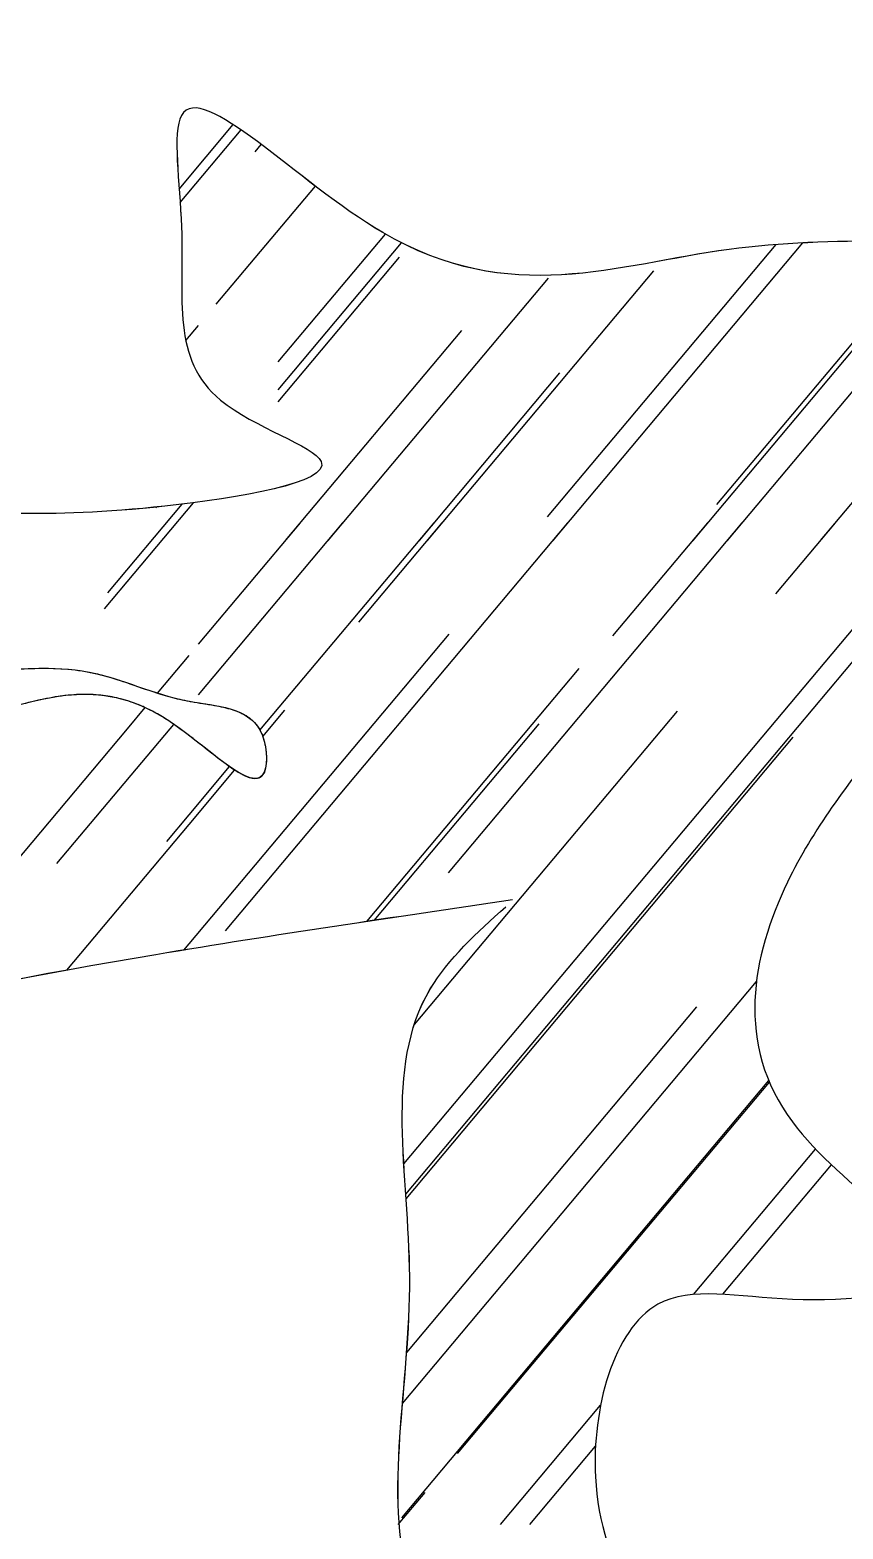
# Model space of a CAD drawing. Header units: millimetres. Extents: x 512961 to 1001058, y -961995 to -458543.
# Drawn here: x 935250.8 to 935314.3, y -884477.8 to -884360.7 of the extents above; entities that cross this region are included whole.
import ezdxf

# ---------------------------------------------------------------- set-up
doc = ezdxf.new("R2010")
doc.units = ezdxf.units.MM
doc.header["$MEASUREMENT"] = 0
doc.layers.add('填充', color=250, linetype='CONTINUOUS', lineweight=25)

msp = doc.modelspace()

# ---------------------------------------------------------------- linework, layer by layer
at = {"layer": '填充'}
for p, q in [((935262.45, -884373.12), (935266.67, -884368.08)), ((935262.52, -884374.16), (935267.28, -884368.49)), ((935268.38, -884370.2), (935268.85, -884369.63)), ((935265.34, -884382.12), (935273.09, -884372.89)), ((935270.19, -884386.63), (935278.56, -884376.65)), ((935312.56, -884400.58), (935332.52, -884376.79)), ((935270.19, -884388.8), (935279.82, -884377.32)), ((935291.23, -884398.73), (935309.09, -884377.45)), ((935291.66, -884400.58), (935311.17, -884377.32)), ((935304.45, -884397.78), (935321.75, -884377.17)), ((935305.28, -884400.58), (935324.94, -884377.14)), ((935270.19, -884389.75), (935279.66, -884378.45)), ((935274.08, -884400.58), (935291.29, -884380.07)), ((935281.84, -884400.58), (935299.52, -884379.51)), ((935302.59, -884400.58), (935319.37, -884380.58)), ((935262.97, -884384.95), (935263.95, -884383.78)), ((935270.76, -884400.58), (935284.52, -884384.17)), ((935281.21, -884400.58), (935292.19, -884387.49)), ((935256.62, -884405.91), (935263.57, -884397.63)), ((935256.88, -884404.66), (935262.68, -884397.74)), ((935260.63, -884398.02), (935260.68, -884397.97)), ((935263.95, -884412.65), (935275.24, -884399.19)), ((935263.95, -884408.68), (935271.92, -884399.19)), ((935266.06, -884431.08), (935292.82, -884399.19)), ((935268.76, -884415.41), (935282.37, -884399.19)), ((935276.47, -884406.97), (935283, -884399.19)), ((935280, -884449.3), (935322.04, -884399.19)), ((935280.15, -884451.66), (935324.17, -884399.19)), ((935283.49, -884426.55), (935306.44, -884399.19)), ((935296.33, -884408.04), (935303.75, -884399.19)), ((935309.05, -884404.76), (935313.72, -884399.19)), ((935263.22, -884432.11), (935283.55, -884407.89)), ((935260.75, -884412.5), (935263.22, -884409.56)), ((935277.12, -884430.35), (935293.7, -884410.59)), ((935258.41, -884415.29), (935259.79, -884413.64)), ((935268.98, -884415.91), (935270.71, -884413.84)), ((935280.82, -884438.4), (935301.37, -884413.91)), ((935240.24, -884436.95), (935258.41, -884415.29)), ((935252.89, -884425.83), (935261.74, -884415.29)), ((935261.74, -884415.29), (935262.03, -884414.95)), ((935277.67, -884430.27), (935290.57, -884414.9)), ((935280.17, -884452.02), (935310.42, -884415.96)), ((935263.22, -884422.01), (935266.38, -884418.25)), ((935263.22, -884422.77), (935266.78, -884418.53)), ((935261.47, -884424.1), (935263.22, -884422.01)), ((935253.66, -884434.16), (935263.22, -884422.77)), ((935262.82, -884432.59), (935263.22, -884432.11)), ((935279.89, -884468.01), (935307.55, -884435.05)), ((935280.22, -884464.03), (935302.88, -884437.02)), ((935279.83, -884476.95), (935308.5, -884442.77)), ((935284.19, -884471.94), (935308.56, -884442.91)), ((935302.63, -884459.5), (935312.17, -884448.14)), ((935304.93, -884459.49), (935313.41, -884449.38)), ((935287.56, -884477.47), (935295.37, -884468.16)), ((935289.84, -884477.47), (935294.97, -884471.35)), ((935279.56, -884477.47), (935281.66, -884474.97))]:
    msp.add_line(p, q, dxfattribs=at)
for points in [[(935066.74, -884085.41), (935069.93, -884081.94), (935078.85, -884098.74), (935100.5, -884108.93), (935113.75, -884109.18), (935128.78, -884103.07), (935134.4, -884088.88), (935138.72, -884100.53), (935148.14, -884109.43), (935165.21, -884112.49), (935177.95, -884106.89), (935188.14, -884100.02), (935194, -884093.14), (935201.13, -884082.2), (935207.76, -884096.96), (935212.85, -884125.22), (935212.6, -884144.31), (935204.95, -884161.88), (935194, -884171.55), (935183.04, -884173.59), (935166.99, -884171.3), (935162.41, -884161.37), (935155.27, -884149.4), (935146.61, -884143.8), (935137.75, -884146.58), (935145.08, -884156.18), (935145.59, -884162.19), (935145.59, -884183.74), (935144.08, -884197.78), (935143.08, -884213.32), (935151.1, -884227.35), (935168.44, -884240.53), (935184.52, -884242.54), (935184.52, -884246.15), (935171.65, -884250.17), (935149.01, -884275.58), (935137.67, -884291.12), (935136.37, -884310.22), (935143.24, -884349.61), (935156.93, -884372.09), (935175.19, -884390.66), (935183.99, -884393.6), (935177.8, -884393.92), (935168.02, -884393.92), (935171.28, -884399.79), (935181.71, -884410.54), (935192.14, -884414.77), (935204.21, -884414.77), (935217.25, -884414.45), (935230.62, -884411.84), (935246.27, -884410.86), (935255.4, -884410.86), (935263.23, -884413.14), (935268.77, -884415.42), (935269.1, -884418.68), (935261.27, -884414.45), (935247.25, -884414.12), (935233.88, -884417.05), (935220.19, -884424.87), (935197.69, -884433.34), (935186.93, -884436.28), (935170.3, -884434.32), (935159.22, -884429.11), (935146.83, -884420.31), (935144.87, -884411.52), (935139.33, -884417.7), (935139, -884434.32), (935146.17, -884448.33), (935158.89, -884454.52), (935177.8, -884455.82), (935192.8, -884451.26), (935170.34, -884470.78), (935156.89, -884497.01), (935144.75, -884516.68), (935136.86, -884539.08), (935137.22, -884569.41), (935169.61, -884626.74), (935183.68, -884634.03), (935207.64, -884646.52), (935223.79, -884649.12), (935239.93, -884650.68), (935256.08, -884651.2), (935213.37, -884670.98), (935199.3, -884648.08), (935179.51, -884637.67), (935162.32, -884637.15), (935145.13, -884643.91), (935143.57, -884655.88), (935143.05, -884669.94), (935151.38, -884672.02), (935159.2, -884674.1), (935167.53, -884664.21), (935171.7, -884661.61), (935184.72, -884668.9), (935188.37, -884685.03), (935172.74, -884711.58), (935159.2, -884731.35), (935147.22, -884753.73), (935141.06, -884782.27), (935143.41, -884813.31), (935161.77, -884842), (935169.77, -884868.81), (935178.24, -884875.86), (935166.01, -884871.63), (935154.24, -884877.74), (935147.65, -884889.5), (935149.06, -884902.2), (935160.36, -884911.6), (935166.95, -884908.31), (935174.95, -884896.55), (935183.42, -884893.26), (935208.37, -884897.02), (935218.72, -884910.66), (935220.13, -884923.83), (935205.54, -884928.06), (935174.03, -884950.24), (935173.18, -884969.79), (935173.6, -884982.11), (935183.38, -884995.28), (935200.4, -885000.38), (935219.53, -884997.41), (935223.36, -884991.03), (935224.21, -884975.31), (935217.41, -884966.39), (935208.05, -884974.89), (935204.22, -884972.34), (935195.29, -884960.44), (935199.97, -884948.54), (935216.98, -884940.04), (935242.5, -884946.84), (935255.26, -884965.11), (935257.8, -884985.51), (935248.02, -885005.48), (935235.69, -885015.68), (935218.25, -885020.78), (935213.15, -885018.66), (935206.78, -885004.21), (935195.29, -884995.71), (935176.16, -884991.03), (935157.02, -884994.01), (935142.99, -885005.06), (935141.54, -885053.07), (935157.45, -885073.47), (935168.5, -885069.65), (935168.93, -885057.32), (935162.97, -885041.6), (935156.59, -885027.15), (935161.7, -885020.78), (935185.94, -885014.41), (935200.82, -885032.25), (935188.06, -885048.83), (935159.57, -885091.32), (935159.57, -885113.98), (935161.71, -885134.51), (935168.98, -885152.9), (935170.49, -885154.85), (935161.03, -885152.88), (935153.12, -885149.91), (935147.46, -885149.77), (935137.49, -885152.6)], [(935317.48, -884416.03), (935309.97, -884427.28), (935310.35, -884446.02), (935320.85, -884458.01), (935310.35, -884459.89), (935299.85, -884460.27), (935294.97, -884473.76), (935303.6, -884491.38), (935325.36, -884509.37), (935347.86, -884515.37), (935363.99, -884517.24), (935380.12, -884515.74), (935391, -884510.12), (935400.38, -884505.62), (935403.38, -884497), (935400, -884485.01), (935395.13, -884487.63), (935386.5, -884493.25), (935378.25, -884486.13), (935376, -884470.76), (935383.13, -884458.39), (935393.25, -884456.89), (935406.76, -884456.89), (935420.26, -884467.76), (935425.6, -884467.76)], [(935288.49, -884428.67), (935260.62, -884432.95), (935208.63, -884449.02), (935174.86, -884487.59), (935171.11, -884502.58), (935177.54, -884539.54), (935186.65, -884548.65), (935190.41, -884548.65), (935190.94, -884538.47), (935194.69, -884528.29), (935203.27, -884519.72), (935229, -884529.37), (935231.68, -884537.93), (935230.07, -884540.61), (935249.9, -884529.37), (935269.2, -884529.37), (935289.03, -884539.01), (935302.97, -884562.57), (935307.79, -884588.82), (935307.79, -884596.32), (935323.34, -884578.11), (935332.98, -884567.93), (935338.34, -884561.5), (935332.98, -884556.14), (935322.8, -884558.29), (935316.37, -884549.72), (935317.97, -884533.65), (935322.26, -884531.51), (935322.8, -884529.37), (935310.47, -884520.79), (935291.17, -884499.91), (935280.46, -884482.23), (935280.46, -884458.13), (935282.06, -884435.63), (935287.96, -884429.2)]]:
    msp.add_spline(points, degree=3, dxfattribs=at)
for points, knots in [([(935137.71, -884147.23), (935138.07, -884149.58), (935146.41, -884154.35), (935144.87, -884167.47), (935146.29, -884181.34), (935144.27, -884198.11), (935140.8, -884214.11), (935152.42, -884228.68), (935163.42, -884244.98), (935184.81, -884237.08), (935184.92, -884250.48), (935160.22, -884246.99), (935154.19, -884273.37), (935134.84, -884289.86), (935137.07, -884317.76), (935138.01, -884346.48), (935158.49, -884371.92), (935164.63, -884389.33), (935187.99, -884393.7), (935176.18, -884394.41), (935165.09, -884391.36), (935173.74, -884403.25), (935179.78, -884410.33), (935192.38, -884415.92), (935204.53, -884414.34), (935217.51, -884415.27), (935231.25, -884410.92), (935243.96, -884411.29), (935255.34, -884409.98), (935262.05, -884413.49), (935269.13, -884413.61), (935269.65, -884422.15), (935258.75, -884410.02), (935247.64, -884414.84), (935232.68, -884415.87), (935218.33, -884427.5), (935201.72, -884431.82), (935185.34, -884437.6), (935171.13, -884435.78), (935158.98, -884428.04), (935145.13, -884425.34), (935146.58, -884407.36), (935135.51, -884421.49), (935138.55, -884433.69), (935144.15, -884449.64), (935160.84, -884455.47), (935175.06, -884458.29), (935204.89, -884445.52), (935162.39, -884471.54), (935160.31, -884495.44), (935143.31, -884516.32), (935138.2, -884531.34), (935136.86, -884539.08)], [296.32291, 296.32291, 296.32291, 296.32291, 305.550032, 310.600962, 328.63939, 340.450556, 353.482649, 367.012787, 385.236559, 398.796103, 401.82123, 413.097455, 441.584584, 457.683245, 473.709057, 507.169607, 529.200932, 550.997278, 558.762187, 563.952393, 572.138453, 577.753753, 590.292581, 599.716211, 609.813262, 620.732696, 632.132446, 645.254096, 652.894159, 659.718206, 664.733118, 667.474287, 674.92057, 686.65881, 698.114141, 711.308807, 731.428823, 740.762162, 754.773106, 765.025935, 777.743974, 785.284836, 792.236551, 806.146931, 819.31808, 831.155257, 847.018861, 860.136725, 885.036624, 909.708008, 929.054084, 948.930108, 948.930108, 948.930108, 948.930108]), ([(935137.71, -884147.23), (935138.07, -884149.58), (935146.41, -884154.35), (935144.87, -884167.47), (935146.29, -884181.34), (935144.27, -884198.11), (935140.8, -884214.11), (935152.42, -884228.68), (935163.42, -884244.98), (935184.81, -884237.08), (935184.92, -884250.48), (935160.22, -884246.99), (935154.19, -884273.37), (935134.84, -884289.86), (935137.07, -884317.76), (935138.01, -884346.48), (935158.49, -884371.92), (935164.63, -884389.33), (935187.99, -884393.7), (935176.18, -884394.41), (935165.09, -884391.36), (935173.74, -884403.25), (935179.78, -884410.33), (935192.38, -884415.92), (935204.53, -884414.34), (935217.51, -884415.27), (935231.25, -884410.92), (935243.96, -884411.29), (935255.34, -884409.98), (935262.05, -884413.49), (935269.13, -884413.61), (935269.65, -884422.15), (935258.75, -884410.02), (935247.64, -884414.84), (935232.68, -884415.87), (935218.33, -884427.5), (935201.72, -884431.82), (935185.34, -884437.6), (935171.13, -884435.78), (935162.08, -884430.01), (935156.63, -884428.14), (935155.34, -884427.65)], [296.32291, 296.32291, 296.32291, 296.32291, 305.550032, 310.600962, 328.63939, 340.450556, 353.482649, 367.012787, 385.236559, 398.796103, 401.82123, 413.097455, 441.584584, 457.683245, 473.709057, 507.169607, 529.200932, 550.997278, 558.762187, 563.952393, 572.138453, 577.753753, 590.292581, 599.716211, 609.813262, 620.732696, 632.132446, 645.254096, 652.894159, 659.718206, 664.733118, 667.474287, 674.92057, 686.65881, 698.114141, 711.308807, 731.428823, 740.762162, 754.773106, 765.025935, 768.309544, 768.309544, 768.309544, 768.309544]), ([(935239.93, -884351.22), (935233.09, -884349.89), (935220.13, -884347.03), (935199.79, -884344.77), (935186.78, -884358.86), (935187.22, -884381.69), (935211.85, -884396.19), (935239.63, -884397.66), (935255.1, -884399.25), (935279.54, -884395.21), (935261.12, -884389.54), (935263.48, -884378.7), (935260.6, -884360.67), (935282.77, -884384.61), (935304.22, -884375.95), (935330.23, -884378.16), (935355.76, -884372.76), (935380.77, -884366.6), (935393.49, -884345.63), (935405.65, -884334.67), (935404.07, -884312.54), (935386.5, -884327.92), (935380.16, -884342.92), (935348.89, -884332.93), (935384.5, -884322.85), (935392.2, -884302.3), (935392, -884280.89), (935393.05, -884270.28), (935392.23, -884257.08), (935379.61, -884277.4), (935373.93, -884286.42), (935352.36, -884281.45), (935370.13, -884278.84), (935370.58, -884254.39), (935378.89, -884231.17), (935367.17, -884208.8), (935360.82, -884197.46), (935347.31, -884173.64), (935354.24, -884207.01), (935354.21, -884223.02), (935354.71, -884243.33), (935347.2, -884257.95), (935339.25, -884270.18), (935324.54, -884275.49), (935308.38, -884273.71), (935292.51, -884275.93), (935274.59, -884254.8), (935288.54, -884281.96), (935288.31, -884295.36), (935288.56, -884312.21), (935278.86, -884323.86), (935267.06, -884327.73), (935256, -884330), (935246.54, -884332.95), (935229.79, -884327.9), (935237.67, -884341.64), (935245.12, -884352.27), (935240.94, -884351.41), (935239.93, -884351.22)], [0, 0, 0, 0, 17.486891, 34.307723, 47.232582, 60.375625, 86.167197, 109.055575, 126.59379, 137.232216, 144.937222, 156.540887, 163.844548, 179.071057, 201.752531, 222.591261, 242.592912, 268.304681, 282.337182, 302.129278, 309.512751, 324.613375, 336.491353, 352.450866, 368.364234, 393.603821, 407.861276, 420.280547, 423.224141, 435.630999, 451.046036, 459.731517, 465.974157, 479.54513, 513.570137, 527.14111, 538.419424, 552.092315, 569.313661, 586.508086, 602.974876, 616.544273, 627.723005, 638.376098, 653.722956, 667.778474, 679.987439, 695.460004, 709.817748, 721.188794, 735.219756, 744.244216, 752.12956, 763.189243, 770.895084, 784.527876, 789.463644, 792.045165, 792.045165, 792.045165, 792.045165]), ([(935239.93, -884351.22), (935233.09, -884349.89), (935220.13, -884347.03), (935199.79, -884344.77), (935186.78, -884358.86), (935187.22, -884381.69), (935211.85, -884396.19), (935239.63, -884397.66), (935255.1, -884399.25), (935279.54, -884395.21), (935261.12, -884389.54), (935263.48, -884378.7), (935260.6, -884360.67), (935282.77, -884384.61), (935304.22, -884375.95), (935330.23, -884378.16), (935355.76, -884372.76), (935380.77, -884366.6), (935393.49, -884345.63), (935405.65, -884334.67), (935404.07, -884312.54), (935386.5, -884327.92), (935380.16, -884342.92), (935348.89, -884332.93), (935384.5, -884322.85), (935392.2, -884302.3), (935392, -884280.89), (935393.05, -884270.28), (935392.23, -884257.08), (935379.61, -884277.4), (935373.93, -884286.42), (935352.36, -884281.45), (935370.13, -884278.84), (935370.58, -884254.39), (935378.89, -884231.17), (935367.17, -884208.8), (935360.82, -884197.46), (935347.31, -884173.64), (935354.24, -884207.01), (935354.21, -884223.02), (935354.71, -884243.33), (935347.2, -884257.95), (935339.25, -884270.18), (935324.54, -884275.49), (935308.38, -884273.71), (935292.51, -884275.93), (935274.59, -884254.8), (935288.54, -884281.96), (935288.31, -884295.36), (935288.56, -884312.21), (935278.86, -884323.86), (935267.06, -884327.73), (935256, -884330), (935246.54, -884332.95), (935229.79, -884327.9), (935237.67, -884341.64), (935245.12, -884352.27), (935240.94, -884351.41), (935239.93, -884351.22)], [0, 0, 0, 0, 17.486891, 34.307723, 47.232582, 60.375625, 86.167197, 109.055575, 126.59379, 137.232216, 144.937222, 156.540887, 163.844548, 179.071057, 201.752531, 222.591261, 242.592912, 268.304681, 282.337182, 302.129278, 309.512751, 324.613375, 336.491353, 352.450866, 368.364234, 393.603821, 407.861276, 420.280547, 423.224141, 435.630999, 451.046036, 459.731517, 465.974157, 479.54513, 513.570137, 527.14111, 538.419424, 552.092315, 569.313661, 586.508086, 602.974876, 616.544273, 627.723005, 638.376098, 653.722956, 667.778474, 679.987439, 695.460004, 709.817748, 721.188794, 735.219756, 744.244216, 752.12956, 763.189243, 770.895084, 784.527876, 789.463644, 792.045165, 792.045165, 792.045165, 792.045165]), ([(935254.31, -884410.7), (935254.68, -884410.74), (935255.1, -884410.8), (935255.52, -884410.89), (935255.57, -884410.9)], [651.93869, 651.93869, 651.93869, 651.93869, 652.894159, 653.04895, 653.04895, 653.04895, 653.04895]), ([(935254.31, -884410.7), (935254.68, -884410.74), (935255.1, -884410.8), (935255.52, -884410.89), (935255.57, -884410.9)], [651.93869, 651.93869, 651.93869, 651.93869, 652.894159, 653.04895, 653.04895, 653.04895, 653.04895]), ([(935254.31, -884410.7), (935254.68, -884410.74), (935255.1, -884410.8), (935255.52, -884410.89), (935255.57, -884410.9)], [651.93869, 651.93869, 651.93869, 651.93869, 652.894159, 653.04895, 653.04895, 653.04895, 653.04895]), ([(935251.17, -884413.13), (935249.87, -884413.43), (935247.46, -884414.13), (935244.97, -884414.61), (935243.82, -884414.82)], [683.246484, 683.246484, 683.246484, 683.246484, 686.65881, 689.576498, 689.576498, 689.576498, 689.576498]), ([(935251.17, -884413.13), (935249.87, -884413.43), (935247.46, -884414.13), (935244.97, -884414.61), (935243.82, -884414.82)], [683.246484, 683.246484, 683.246484, 683.246484, 686.65881, 689.576498, 689.576498, 689.576498, 689.576498]), ([(935251.17, -884413.13), (935249.87, -884413.43), (935247.46, -884414.13), (935244.97, -884414.61), (935243.82, -884414.82)], [683.246484, 683.246484, 683.246484, 683.246484, 686.65881, 689.576498, 689.576498, 689.576498, 689.576498]), ([(935262.49, -884412.99), (935262.73, -884413.04), (935263.03, -884413.11), (935263.34, -884413.16), (935263.39, -884413.17)], [659.1333138, 659.1333138, 659.1333138, 659.1333138, 659.7182064, 659.8441182, 659.8441182, 659.8441182, 659.8441182]), ([(935262.49, -884412.99), (935262.73, -884413.04), (935263.03, -884413.11), (935263.34, -884413.16), (935263.39, -884413.17)], [659.1333138, 659.1333138, 659.1333138, 659.1333138, 659.7182064, 659.8441182, 659.8441182, 659.8441182, 659.8441182]), ([(935262.49, -884412.99), (935262.73, -884413.04), (935263.03, -884413.11), (935263.34, -884413.16), (935263.39, -884413.17)], [659.1333138, 659.1333138, 659.1333138, 659.1333138, 659.7182064, 659.8441182, 659.8441182, 659.8441182, 659.8441182]), ([(935261.29, -884414.46), (935261.28, -884414.46), (935260.93, -884414.23), (935260.58, -884414.03), (935260.23, -884413.86)], [674.9054565, 674.9054565, 674.9054565, 674.9054565, 674.9205701, 675.7077487, 675.7077487, 675.7077487, 675.7077487]), ([(935261.29, -884414.46), (935261.28, -884414.46), (935260.93, -884414.23), (935260.58, -884414.03), (935260.23, -884413.86)], [674.9054565, 674.9054565, 674.9054565, 674.9054565, 674.9205701, 675.7077487, 675.7077487, 675.7077487, 675.7077487]), ([(935261.29, -884414.46), (935261.28, -884414.46), (935260.93, -884414.23), (935260.58, -884414.03), (935260.23, -884413.86)], [674.9054565, 674.9054565, 674.9054565, 674.9054565, 674.9205701, 675.7077487, 675.7077487, 675.7077487, 675.7077487]), ([(935268.77, -884415.42), (935268.77, -884415.42), (935268.81, -884415.5), (935268.85, -884415.58), (935268.88, -884415.66)], [664.7294348, 664.7294348, 664.7294348, 664.7294348, 664.7331181, 664.9376665, 664.9376665, 664.9376665, 664.9376665]), ([(935268.77, -884415.42), (935268.77, -884415.42), (935268.81, -884415.5), (935268.85, -884415.58), (935268.88, -884415.66)], [664.7294348, 664.7294348, 664.7294348, 664.7294348, 664.7331181, 664.9376665, 664.9376665, 664.9376665, 664.9376665]), ([(935268.77, -884415.42), (935268.77, -884415.42), (935268.81, -884415.5), (935268.85, -884415.58), (935268.88, -884415.66)], [664.7294348, 664.7294348, 664.7294348, 664.7294348, 664.7331181, 664.9376665, 664.9376665, 664.9376665, 664.9376665]), ([(935269.12, -884418.62), (935269.11, -884418.64), (935269.1, -884418.68), (935269.08, -884418.72), (935269.07, -884418.73)], [667.3973689, 667.3973689, 667.3973689, 667.3973689, 667.4742874, 667.5363831, 667.5363831, 667.5363831, 667.5363831]), ([(935269.12, -884418.62), (935269.11, -884418.64), (935269.1, -884418.68), (935269.08, -884418.72), (935269.07, -884418.73)], [667.3973689, 667.3973689, 667.3973689, 667.3973689, 667.4742874, 667.5363831, 667.5363831, 667.5363831, 667.5363831]), ([(935269.12, -884418.62), (935269.11, -884418.64), (935269.1, -884418.68), (935269.08, -884418.72), (935269.07, -884418.73)], [667.3973689, 667.3973689, 667.3973689, 667.3973689, 667.4742874, 667.5363831, 667.5363831, 667.5363831, 667.5363831]), ([(935288.49, -884428.67), (935279.22, -884430.03), (935252.05, -884434.03), (935207.28, -884443.21), (935177.17, -884475.69), (935168.71, -884509.72), (935172.29, -884532.16), (935182.82, -884548.65), (935193.57, -884549.34), (935189.13, -884537.04), (935194.57, -884528.03), (935206.1, -884513.53), (935226.02, -884522.88), (935233.44, -884536.08), (935224.99, -884547.19), (935251.74, -884523.68), (935269.36, -884529.33), (935292.79, -884537.5), (935303.72, -884563.11), (935308.78, -884580.4), (935306.41, -884605.17), (935322.72, -884577.56), (935330.32, -884569.58), (935341.17, -884562.1), (935332.03, -884553.13), (935321.84, -884561.83), (935314.82, -884548.08), (935312.75, -884533.69), (935322.33, -884532.69), (935323.83, -884524.55), (935302.45, -884520.81), (935293.94, -884501.78), (935276.52, -884481.97), (935282.52, -884459.02), (935277.66, -884438.52), (935285.71, -884431.24), (935287.96, -884429.2)], [0, 0, 0, 0, 23.599946, 69.146085, 112.044541, 124.983026, 156.377004, 167.157143, 170.300527, 178.829981, 187.90595, 198.052619, 221.047136, 228.561182, 231.17487, 250.2562, 266.406022, 284.861428, 307.776104, 330.108123, 336.383044, 356.421123, 368.156673, 375.159551, 381.501219, 390.209349, 399.178172, 412.693823, 416.705044, 418.552711, 431.120503, 454.919487, 472.21921, 492.391978, 511.266731, 518.564981, 518.564981, 518.564981, 518.564981])]:
    msp.add_open_spline(points, degree=3, knots=knots, dxfattribs=at)
at = {"layer": '填充', "start_tangent": (-0.981619, 0.19085), "end_tangent": (-0.981619, 0.19085)}
msp.add_spline([(935239.93, -884351.22), (935219.41, -884347.29), (935199.33, -884348.16), (935188.85, -884359.51), (935188.85, -884375.21), (935213.3, -884393.97), (935240.36, -884397.9), (935261.32, -884397.9), (935273.54, -884394.41), (935265.68, -884389.61), (935262.63, -884376.08), (935262.63, -884367.36), (935278.35, -884376.52), (935305.42, -884377.83), (935330.3, -884376.96), (935353.88, -884373.03), (935382.25, -884361.25), (935392.73, -884348.16), (935404.52, -884327.66), (935403.21, -884318.94), (935387.93, -884328.53), (935377.89, -884338.56), (935359.55, -884333.33), (935375.7, -884323.3), (935391.42, -884297.56), (935392.29, -884280.54), (935392.73, -884265.71), (935392.29, -884262.22), (935382.25, -884273.13), (935367.41, -884284.03), (935357.37, -884281.42), (935364.35, -884278.8), (935370.9, -884263.97), (935373.52, -884223.39), (935366.97, -884208.56), (935360.42, -884196.78), (935351.26, -884183.26), (935353, -884203.76), (935354.31, -884224.27), (935353, -884243.9), (935346.45, -884258.73), (935338.16, -884269.2), (935326.37, -884274), (935308.03, -884274.44), (935291.44, -884271.82), (935280.09, -884262.66), (935286.2, -884280.11), (935288.39, -884297.12), (935287.08, -884310.65), (935276.6, -884323.73), (935266.56, -884327.66), (935257.39, -884329.84), (935244.29, -884331.59), (935235.12, -884330.71), (935240.8, -884345.98), (935243, -884351.45), (935239.93, -884351.22)], degree=3, dxfattribs=at)
at = {"layer": '填充'}
for points in [[(935250.11, -884410.61), (935251.54, -884410.54), (935252.95, -884410.54), (935254.31, -884410.7)], [(935250.11, -884410.61), (935251.54, -884410.54), (935252.95, -884410.54), (935254.31, -884410.7)], [(935250.11, -884410.61), (935251.54, -884410.54), (935252.95, -884410.54), (935254.31, -884410.7)], [(935255.57, -884410.9), (935256.23, -884411.03), (935256.87, -884411.21), (935257.51, -884411.42)], [(935255.57, -884410.9), (935256.23, -884411.03), (935256.87, -884411.21), (935257.51, -884411.42)], [(935255.57, -884410.9), (935256.23, -884411.03), (935256.87, -884411.21), (935257.51, -884411.42)], [(935257.51, -884411.42), (935257.87, -884411.53), (935258.23, -884411.65), (935258.6, -884411.78)], [(935257.51, -884411.42), (935257.87, -884411.53), (935258.23, -884411.65), (935258.6, -884411.78)], [(935257.51, -884411.42), (935257.87, -884411.53), (935258.23, -884411.65), (935258.6, -884411.78)], [(935258.6, -884411.78), (935259.38, -884412.05), (935260.17, -884412.33), (935260.99, -884412.58)], [(935258.6, -884411.78), (935259.38, -884412.05), (935260.17, -884412.33), (935260.99, -884412.58)], [(935258.6, -884411.78), (935259.38, -884412.05), (935260.17, -884412.33), (935260.99, -884412.58)], [(935253, -884412.77), (935252.39, -884412.87), (935251.78, -884412.99), (935251.17, -884413.13)], [(935253, -884412.77), (935252.39, -884412.87), (935251.78, -884412.99), (935251.17, -884413.13)], [(935253, -884412.77), (935252.39, -884412.87), (935251.78, -884412.99), (935251.17, -884413.13)], [(935254.04, -884412.66), (935253.69, -884412.68), (935253.34, -884412.72), (935253, -884412.77)], [(935254.04, -884412.66), (935253.69, -884412.68), (935253.34, -884412.72), (935253, -884412.77)], [(935254.04, -884412.66), (935253.69, -884412.68), (935253.34, -884412.72), (935253, -884412.77)], [(935254.95, -884412.61), (935254.64, -884412.62), (935254.34, -884412.63), (935254.04, -884412.66)], [(935254.95, -884412.61), (935254.64, -884412.62), (935254.34, -884412.63), (935254.04, -884412.66)], [(935254.95, -884412.61), (935254.64, -884412.62), (935254.34, -884412.63), (935254.04, -884412.66)], [(935255.77, -884412.63), (935255.5, -884412.61), (935255.22, -884412.61), (935254.95, -884412.61)], [(935255.77, -884412.63), (935255.5, -884412.61), (935255.22, -884412.61), (935254.95, -884412.61)], [(935255.77, -884412.63), (935255.5, -884412.61), (935255.22, -884412.61), (935254.95, -884412.61)], [(935256.51, -884412.7), (935256.26, -884412.67), (935256.02, -884412.64), (935255.77, -884412.63)], [(935256.51, -884412.7), (935256.26, -884412.67), (935256.02, -884412.64), (935255.77, -884412.63)], [(935256.51, -884412.7), (935256.26, -884412.67), (935256.02, -884412.64), (935255.77, -884412.63)], [(935257.22, -884412.81), (935256.98, -884412.76), (935256.74, -884412.73), (935256.51, -884412.7)], [(935257.22, -884412.81), (935256.98, -884412.76), (935256.74, -884412.73), (935256.51, -884412.7)], [(935257.22, -884412.81), (935256.98, -884412.76), (935256.74, -884412.73), (935256.51, -884412.7)], [(935257.92, -884412.97), (935257.68, -884412.91), (935257.45, -884412.85), (935257.22, -884412.81)], [(935257.92, -884412.97), (935257.68, -884412.91), (935257.45, -884412.85), (935257.22, -884412.81)], [(935257.92, -884412.97), (935257.68, -884412.91), (935257.45, -884412.85), (935257.22, -884412.81)], [(935258.7, -884413.21), (935258.44, -884413.12), (935258.18, -884413.04), (935257.92, -884412.97)], [(935258.7, -884413.21), (935258.44, -884413.12), (935258.18, -884413.04), (935257.92, -884412.97)], [(935258.7, -884413.21), (935258.44, -884413.12), (935258.18, -884413.04), (935257.92, -884412.97)], [(935260.99, -884412.58), (935261.48, -884412.73), (935261.98, -884412.87), (935262.49, -884412.99)], [(935260.99, -884412.58), (935261.48, -884412.73), (935261.98, -884412.87), (935262.49, -884412.99)], [(935260.99, -884412.58), (935261.48, -884412.73), (935261.98, -884412.87), (935262.49, -884412.99)], [(935259.42, -884413.48), (935259.18, -884413.38), (935258.94, -884413.29), (935258.7, -884413.21)], [(935259.42, -884413.48), (935259.18, -884413.38), (935258.94, -884413.29), (935258.7, -884413.21)], [(935259.42, -884413.48), (935259.18, -884413.38), (935258.94, -884413.29), (935258.7, -884413.21)], [(935260.23, -884413.86), (935259.96, -884413.72), (935259.69, -884413.59), (935259.42, -884413.48)], [(935260.23, -884413.86), (935259.96, -884413.72), (935259.69, -884413.59), (935259.42, -884413.48)], [(935260.23, -884413.86), (935259.96, -884413.72), (935259.69, -884413.59), (935259.42, -884413.48)], [(935263.39, -884413.17), (935263.99, -884413.28), (935264.6, -884413.36), (935265.2, -884413.47)], [(935263.39, -884413.17), (935263.99, -884413.28), (935264.6, -884413.36), (935265.2, -884413.47)], [(935263.39, -884413.17), (935263.99, -884413.28), (935264.6, -884413.36), (935265.2, -884413.47)], [(935265.2, -884413.47), (935265.68, -884413.56), (935266.15, -884413.66), (935266.59, -884413.79)], [(935265.2, -884413.47), (935265.68, -884413.56), (935266.15, -884413.66), (935266.59, -884413.79)], [(935265.2, -884413.47), (935265.68, -884413.56), (935266.15, -884413.66), (935266.59, -884413.79)], [(935266.59, -884413.79), (935266.7, -884413.83), (935266.8, -884413.87), (935266.91, -884413.9)], [(935266.59, -884413.79), (935266.7, -884413.83), (935266.8, -884413.87), (935266.91, -884413.9)], [(935266.59, -884413.79), (935266.7, -884413.83), (935266.8, -884413.87), (935266.91, -884413.9)], [(935266.91, -884413.9), (935267.03, -884413.95), (935267.15, -884414), (935267.26, -884414.05)], [(935266.91, -884413.9), (935267.03, -884413.95), (935267.15, -884414), (935267.26, -884414.05)], [(935266.91, -884413.9), (935267.03, -884413.95), (935267.15, -884414), (935267.26, -884414.05)], [(935267.26, -884414.05), (935267.36, -884414.1), (935267.45, -884414.15), (935267.55, -884414.2)], [(935267.26, -884414.05), (935267.36, -884414.1), (935267.45, -884414.15), (935267.55, -884414.2)], [(935267.26, -884414.05), (935267.36, -884414.1), (935267.45, -884414.15), (935267.55, -884414.2)], [(935267.55, -884414.2), (935267.63, -884414.24), (935267.71, -884414.29), (935267.78, -884414.34)], [(935267.55, -884414.2), (935267.63, -884414.24), (935267.71, -884414.29), (935267.78, -884414.34)], [(935267.55, -884414.2), (935267.63, -884414.24), (935267.71, -884414.29), (935267.78, -884414.34)], [(935262.19, -884415.06), (935261.89, -884414.85), (935261.59, -884414.65), (935261.29, -884414.46)], [(935262.19, -884415.06), (935261.89, -884414.85), (935261.59, -884414.65), (935261.29, -884414.46)], [(935262.19, -884415.06), (935261.89, -884414.85), (935261.59, -884414.65), (935261.29, -884414.46)], [(935263.04, -884415.68), (935262.76, -884415.47), (935262.47, -884415.26), (935262.19, -884415.06)], [(935263.04, -884415.68), (935262.76, -884415.47), (935262.47, -884415.26), (935262.19, -884415.06)], [(935263.04, -884415.68), (935262.76, -884415.47), (935262.47, -884415.26), (935262.19, -884415.06)], [(935267.78, -884414.34), (935267.85, -884414.39), (935267.91, -884414.43), (935267.98, -884414.48)], [(935267.78, -884414.34), (935267.85, -884414.39), (935267.91, -884414.43), (935267.98, -884414.48)], [(935267.78, -884414.34), (935267.85, -884414.39), (935267.91, -884414.43), (935267.98, -884414.48)], [(935267.98, -884414.48), (935268.02, -884414.52), (935268.07, -884414.56), (935268.12, -884414.6)], [(935267.98, -884414.48), (935268.02, -884414.52), (935268.07, -884414.56), (935268.12, -884414.6)], [(935267.98, -884414.48), (935268.02, -884414.52), (935268.07, -884414.56), (935268.12, -884414.6)], [(935268.12, -884414.6), (935268.16, -884414.63), (935268.2, -884414.67), (935268.23, -884414.71)], [(935268.12, -884414.6), (935268.16, -884414.63), (935268.2, -884414.67), (935268.23, -884414.71)], [(935268.12, -884414.6), (935268.16, -884414.63), (935268.2, -884414.67), (935268.23, -884414.71)], [(935268.23, -884414.71), (935268.28, -884414.75), (935268.32, -884414.79), (935268.36, -884414.84)], [(935268.23, -884414.71), (935268.28, -884414.75), (935268.32, -884414.79), (935268.36, -884414.84)], [(935268.23, -884414.71), (935268.28, -884414.75), (935268.32, -884414.79), (935268.36, -884414.84)], [(935268.36, -884414.84), (935268.4, -884414.88), (935268.43, -884414.92), (935268.47, -884414.96)], [(935268.36, -884414.84), (935268.4, -884414.88), (935268.43, -884414.92), (935268.47, -884414.96)], [(935268.36, -884414.84), (935268.4, -884414.88), (935268.43, -884414.92), (935268.47, -884414.96)], [(935268.47, -884414.96), (935268.5, -884415.01), (935268.54, -884415.06), (935268.58, -884415.11)], [(935268.47, -884414.96), (935268.5, -884415.01), (935268.54, -884415.06), (935268.58, -884415.11)], [(935268.47, -884414.96), (935268.5, -884415.01), (935268.54, -884415.06), (935268.58, -884415.11)], [(935268.58, -884415.11), (935268.61, -884415.16), (935268.64, -884415.2), (935268.67, -884415.25)], [(935268.58, -884415.11), (935268.61, -884415.16), (935268.64, -884415.2), (935268.67, -884415.25)], [(935268.58, -884415.11), (935268.61, -884415.16), (935268.64, -884415.2), (935268.67, -884415.25)], [(935268.67, -884415.25), (935268.7, -884415.31), (935268.74, -884415.36), (935268.77, -884415.42)], [(935268.67, -884415.25), (935268.7, -884415.31), (935268.74, -884415.36), (935268.77, -884415.42)], [(935268.67, -884415.25), (935268.7, -884415.31), (935268.74, -884415.36), (935268.77, -884415.42)], [(935264.97, -884417.2), (935264.35, -884416.71), (935263.7, -884416.18), (935263.04, -884415.68)], [(935264.97, -884417.2), (935264.35, -884416.71), (935263.7, -884416.18), (935263.04, -884415.68)], [(935264.97, -884417.2), (935264.35, -884416.71), (935263.7, -884416.18), (935263.04, -884415.68)], [(935268.88, -884415.66), (935268.91, -884415.72), (935268.93, -884415.78), (935268.96, -884415.85)], [(935268.88, -884415.66), (935268.91, -884415.72), (935268.93, -884415.78), (935268.96, -884415.85)], [(935268.88, -884415.66), (935268.91, -884415.72), (935268.93, -884415.78), (935268.96, -884415.85)], [(935268.96, -884415.85), (935269.04, -884416.06), (935269.1, -884416.29), (935269.15, -884416.51)], [(935268.96, -884415.85), (935269.04, -884416.06), (935269.1, -884416.29), (935269.15, -884416.51)], [(935268.96, -884415.85), (935269.04, -884416.06), (935269.1, -884416.29), (935269.15, -884416.51)], [(935269.15, -884416.51), (935269.17, -884416.64), (935269.19, -884416.76), (935269.21, -884416.88)], [(935269.15, -884416.51), (935269.17, -884416.64), (935269.19, -884416.76), (935269.21, -884416.88)], [(935269.15, -884416.51), (935269.17, -884416.64), (935269.19, -884416.76), (935269.21, -884416.88)], [(935266.28, -884418.18), (935265.87, -884417.89), (935265.43, -884417.55), (935264.97, -884417.2)], [(935266.28, -884418.18), (935265.87, -884417.89), (935265.43, -884417.55), (935264.97, -884417.2)], [(935266.28, -884418.18), (935265.87, -884417.89), (935265.43, -884417.55), (935264.97, -884417.2)], [(935269.21, -884416.88), (935269.23, -884417.02), (935269.25, -884417.16), (935269.25, -884417.3)], [(935269.21, -884416.88), (935269.23, -884417.02), (935269.25, -884417.16), (935269.25, -884417.3)], [(935269.21, -884416.88), (935269.23, -884417.02), (935269.25, -884417.16), (935269.25, -884417.3)], [(935269.25, -884417.3), (935269.26, -884417.42), (935269.26, -884417.54), (935269.26, -884417.66)], [(935269.25, -884417.3), (935269.26, -884417.42), (935269.26, -884417.54), (935269.26, -884417.66)], [(935269.25, -884417.3), (935269.26, -884417.42), (935269.26, -884417.54), (935269.26, -884417.66)], [(935269.26, -884417.66), (935269.26, -884417.76), (935269.26, -884417.85), (935269.25, -884417.95)], [(935269.26, -884417.66), (935269.26, -884417.76), (935269.26, -884417.85), (935269.25, -884417.95)], [(935269.26, -884417.66), (935269.26, -884417.76), (935269.26, -884417.85), (935269.25, -884417.95)], [(935266.71, -884418.48), (935266.57, -884418.39), (935266.43, -884418.29), (935266.28, -884418.18)], [(935266.71, -884418.48), (935266.57, -884418.39), (935266.43, -884418.29), (935266.28, -884418.18)], [(935266.71, -884418.48), (935266.57, -884418.39), (935266.43, -884418.29), (935266.28, -884418.18)], [(935267.06, -884418.7), (935266.95, -884418.63), (935266.83, -884418.56), (935266.71, -884418.48)], [(935267.06, -884418.7), (935266.95, -884418.63), (935266.83, -884418.56), (935266.71, -884418.48)], [(935267.06, -884418.7), (935266.95, -884418.63), (935266.83, -884418.56), (935266.71, -884418.48)], [(935267.33, -884418.85), (935267.24, -884418.8), (935267.15, -884418.75), (935267.06, -884418.7)], [(935267.33, -884418.85), (935267.24, -884418.8), (935267.15, -884418.75), (935267.06, -884418.7)], [(935267.33, -884418.85), (935267.24, -884418.8), (935267.15, -884418.75), (935267.06, -884418.7)], [(935267.6, -884418.99), (935267.51, -884418.95), (935267.42, -884418.9), (935267.33, -884418.85)], [(935267.6, -884418.99), (935267.51, -884418.95), (935267.42, -884418.9), (935267.33, -884418.85)], [(935267.6, -884418.99), (935267.51, -884418.95), (935267.42, -884418.9), (935267.33, -884418.85)], [(935267.75, -884419.05), (935267.7, -884419.03), (935267.65, -884419.01), (935267.6, -884418.99)], [(935267.75, -884419.05), (935267.7, -884419.03), (935267.65, -884419.01), (935267.6, -884418.99)], [(935267.75, -884419.05), (935267.7, -884419.03), (935267.65, -884419.01), (935267.6, -884418.99)], [(935268.89, -884419), (935268.87, -884419.02), (935268.86, -884419.03), (935268.85, -884419.04)], [(935268.89, -884419), (935268.87, -884419.02), (935268.86, -884419.03), (935268.85, -884419.04)], [(935268.89, -884419), (935268.87, -884419.02), (935268.86, -884419.03), (935268.85, -884419.04)], [(935268.92, -884418.97), (935268.91, -884418.98), (935268.9, -884418.99), (935268.89, -884419)], [(935268.92, -884418.97), (935268.91, -884418.98), (935268.9, -884418.99), (935268.89, -884419)], [(935268.92, -884418.97), (935268.91, -884418.98), (935268.9, -884418.99), (935268.89, -884419)], [(935268.96, -884418.93), (935268.94, -884418.94), (935268.93, -884418.96), (935268.92, -884418.97)], [(935268.96, -884418.93), (935268.94, -884418.94), (935268.93, -884418.96), (935268.92, -884418.97)], [(935268.96, -884418.93), (935268.94, -884418.94), (935268.93, -884418.96), (935268.92, -884418.97)], [(935268.99, -884418.89), (935268.98, -884418.9), (935268.97, -884418.91), (935268.96, -884418.93)], [(935268.99, -884418.89), (935268.98, -884418.9), (935268.97, -884418.91), (935268.96, -884418.93)], [(935268.99, -884418.89), (935268.98, -884418.9), (935268.97, -884418.91), (935268.96, -884418.93)], [(935269.02, -884418.84), (935269.01, -884418.86), (935269, -884418.87), (935268.99, -884418.89)], [(935269.02, -884418.84), (935269.01, -884418.86), (935269, -884418.87), (935268.99, -884418.89)], [(935269.02, -884418.84), (935269.01, -884418.86), (935269, -884418.87), (935268.99, -884418.89)], [(935269.04, -884418.79), (935269.04, -884418.81), (935269.03, -884418.82), (935269.02, -884418.84)], [(935269.04, -884418.79), (935269.04, -884418.81), (935269.03, -884418.82), (935269.02, -884418.84)], [(935269.04, -884418.79), (935269.04, -884418.81), (935269.03, -884418.82), (935269.02, -884418.84)], [(935269.07, -884418.73), (935269.06, -884418.75), (935269.05, -884418.77), (935269.04, -884418.79)], [(935269.07, -884418.73), (935269.06, -884418.75), (935269.05, -884418.77), (935269.04, -884418.79)], [(935269.07, -884418.73), (935269.06, -884418.75), (935269.05, -884418.77), (935269.04, -884418.79)], [(935269.16, -884418.5), (935269.15, -884418.54), (935269.13, -884418.58), (935269.12, -884418.62)], [(935269.16, -884418.5), (935269.15, -884418.54), (935269.13, -884418.58), (935269.12, -884418.62)], [(935269.16, -884418.5), (935269.15, -884418.54), (935269.13, -884418.58), (935269.12, -884418.62)], [(935269.2, -884418.35), (935269.18, -884418.4), (935269.17, -884418.45), (935269.16, -884418.5)], [(935269.2, -884418.35), (935269.18, -884418.4), (935269.17, -884418.45), (935269.16, -884418.5)], [(935269.2, -884418.35), (935269.18, -884418.4), (935269.17, -884418.45), (935269.16, -884418.5)], [(935269.25, -884417.95), (935269.24, -884418.09), (935269.22, -884418.22), (935269.2, -884418.35)], [(935269.25, -884417.95), (935269.24, -884418.09), (935269.22, -884418.22), (935269.2, -884418.35)], [(935269.25, -884417.95), (935269.24, -884418.09), (935269.22, -884418.22), (935269.2, -884418.35)], [(935267.87, -884419.09), (935267.83, -884419.08), (935267.79, -884419.06), (935267.75, -884419.05)], [(935267.87, -884419.09), (935267.83, -884419.08), (935267.79, -884419.06), (935267.75, -884419.05)], [(935267.87, -884419.09), (935267.83, -884419.08), (935267.79, -884419.06), (935267.75, -884419.05)], [(935268, -884419.14), (935267.96, -884419.12), (935267.92, -884419.11), (935267.87, -884419.09)], [(935268, -884419.14), (935267.96, -884419.12), (935267.92, -884419.11), (935267.87, -884419.09)], [(935268, -884419.14), (935267.96, -884419.12), (935267.92, -884419.11), (935267.87, -884419.09)], [(935268.12, -884419.16), (935268.08, -884419.16), (935268.04, -884419.15), (935268, -884419.14)], [(935268.12, -884419.16), (935268.08, -884419.16), (935268.04, -884419.15), (935268, -884419.14)], [(935268.12, -884419.16), (935268.08, -884419.16), (935268.04, -884419.15), (935268, -884419.14)], [(935268.24, -884419.18), (935268.2, -884419.18), (935268.16, -884419.17), (935268.12, -884419.16)], [(935268.24, -884419.18), (935268.2, -884419.18), (935268.16, -884419.17), (935268.12, -884419.16)], [(935268.24, -884419.18), (935268.2, -884419.18), (935268.16, -884419.17), (935268.12, -884419.16)], [(935268.32, -884419.19), (935268.29, -884419.19), (935268.27, -884419.19), (935268.24, -884419.18)], [(935268.32, -884419.19), (935268.29, -884419.19), (935268.27, -884419.19), (935268.24, -884419.18)], [(935268.32, -884419.19), (935268.29, -884419.19), (935268.27, -884419.19), (935268.24, -884419.18)], [(935268.4, -884419.19), (935268.37, -884419.19), (935268.35, -884419.19), (935268.32, -884419.19)], [(935268.4, -884419.19), (935268.37, -884419.19), (935268.35, -884419.19), (935268.32, -884419.19)], [(935268.4, -884419.19), (935268.37, -884419.19), (935268.35, -884419.19), (935268.32, -884419.19)], [(935268.45, -884419.19), (935268.43, -884419.19), (935268.42, -884419.19), (935268.4, -884419.19)], [(935268.45, -884419.19), (935268.43, -884419.19), (935268.42, -884419.19), (935268.4, -884419.19)], [(935268.45, -884419.19), (935268.43, -884419.19), (935268.42, -884419.19), (935268.4, -884419.19)], [(935268.5, -884419.18), (935268.49, -884419.19), (935268.47, -884419.19), (935268.45, -884419.19)], [(935268.5, -884419.18), (935268.49, -884419.19), (935268.47, -884419.19), (935268.45, -884419.19)], [(935268.5, -884419.18), (935268.49, -884419.19), (935268.47, -884419.19), (935268.45, -884419.19)], [(935268.55, -884419.18), (935268.53, -884419.18), (935268.52, -884419.18), (935268.5, -884419.18)], [(935268.55, -884419.18), (935268.53, -884419.18), (935268.52, -884419.18), (935268.5, -884419.18)], [(935268.55, -884419.18), (935268.53, -884419.18), (935268.52, -884419.18), (935268.5, -884419.18)], [(935268.64, -884419.15), (935268.61, -884419.16), (935268.58, -884419.17), (935268.55, -884419.18)], [(935268.64, -884419.15), (935268.61, -884419.16), (935268.58, -884419.17), (935268.55, -884419.18)], [(935268.64, -884419.15), (935268.61, -884419.16), (935268.58, -884419.17), (935268.55, -884419.18)], [(935268.68, -884419.14), (935268.67, -884419.14), (935268.66, -884419.15), (935268.64, -884419.15)], [(935268.68, -884419.14), (935268.67, -884419.14), (935268.66, -884419.15), (935268.64, -884419.15)], [(935268.68, -884419.14), (935268.67, -884419.14), (935268.66, -884419.15), (935268.64, -884419.15)], [(935268.73, -884419.12), (935268.72, -884419.12), (935268.7, -884419.13), (935268.68, -884419.14)], [(935268.73, -884419.12), (935268.72, -884419.12), (935268.7, -884419.13), (935268.68, -884419.14)], [(935268.73, -884419.12), (935268.72, -884419.12), (935268.7, -884419.13), (935268.68, -884419.14)], [(935268.77, -884419.09), (935268.76, -884419.1), (935268.74, -884419.11), (935268.73, -884419.12)], [(935268.77, -884419.09), (935268.76, -884419.1), (935268.74, -884419.11), (935268.73, -884419.12)], [(935268.77, -884419.09), (935268.76, -884419.1), (935268.74, -884419.11), (935268.73, -884419.12)], [(935268.81, -884419.07), (935268.8, -884419.08), (935268.78, -884419.09), (935268.77, -884419.09)], [(935268.81, -884419.07), (935268.8, -884419.08), (935268.78, -884419.09), (935268.77, -884419.09)], [(935268.81, -884419.07), (935268.8, -884419.08), (935268.78, -884419.09), (935268.77, -884419.09)], [(935268.85, -884419.04), (935268.84, -884419.05), (935268.82, -884419.06), (935268.81, -884419.07)], [(935268.85, -884419.04), (935268.84, -884419.05), (935268.82, -884419.06), (935268.81, -884419.07)], [(935268.85, -884419.04), (935268.84, -884419.05), (935268.82, -884419.06), (935268.81, -884419.07)]]:
    msp.add_open_spline(points, degree=3, dxfattribs=at)

doc.saveas('drawing.dxf')
